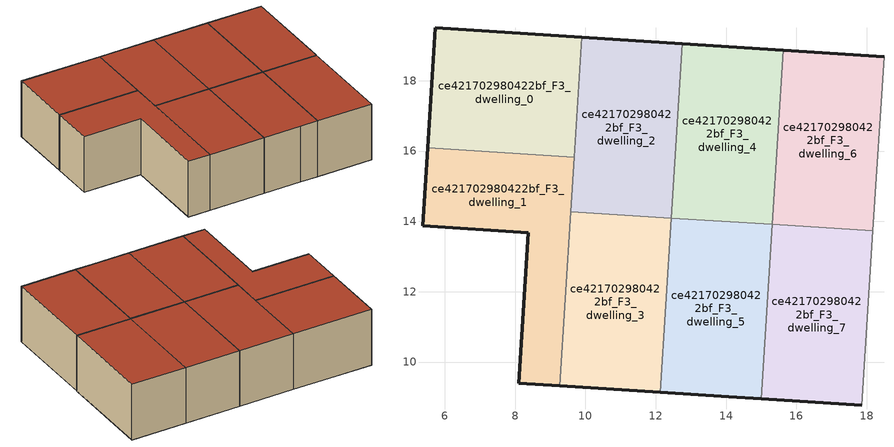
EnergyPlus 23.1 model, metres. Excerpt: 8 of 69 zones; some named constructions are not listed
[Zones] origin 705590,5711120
ce421702980422bf_F3_dwelling_0
 floor to ce421702980422bf_F2_dwelling_0 (EU_floor_Construction): 9.68,15.82 9.89,19.23 5.73,19.5 5.51,16.09 z9
 wall outside (EU_wall_Construction): 5.51,16.09 5.73,19.5 9.89,19.23 z9:12
 wall to ce421702980422bf_F3_dwelling_1 (EU_wall_Construction): 9.68,15.82 5.51,16.09 z9:12
 wall to ce421702980422bf_F3_dwelling_2 (EU_wall_Construction): 9.89,19.23 9.68,15.82 z9:12
 roof outside (EU_roof_Construction): 9.89,19.23 9.68,15.82 5.51,16.09 5.73,19.5 z12
ce421702980422bf_F3_dwelling_1
 floor to ce421702980422bf_F2_dwelling_1 (EU_floor_Construction): 9.26,9.32 9.68,15.82 5.51,16.09 5.37,13.87 8.38,13.68 8.1,9.39 z9
 wall outside (EU_wall_Construction): 9.26,9.32 8.1,9.39 8.38,13.68 5.37,13.87 5.51,16.09 z9:12
 wall to ce421702980422bf_F3_dwelling_3 (EU_wall_Construction): 9.58,14.28 9.26,9.32 z9:12
 wall to ce421702980422bf_F3_dwelling_2 (EU_wall_Construction): 9.68,15.82 9.58,14.28 z9:12
 roof outside (EU_roof_Construction): 9.68,15.82 9.26,9.32 8.1,9.39 8.38,13.68 5.37,13.87 5.51,16.09 z12
ce421702980422bf_F3_dwelling_2
 floor to ce421702980422bf_F2_dwelling_2 (EU_floor_Construction): 12.44,14.09 12.76,19.05 9.89,19.23 9.58,14.28 z9
 wall outside (EU_wall_Construction): 9.89,19.23 12.76,19.05 z9:12
 wall to ce421702980422bf_F3_dwelling_4 (EU_wall_Construction): 12.76,19.05 12.44,14.09 z9:12
 wall to ce421702980422bf_F3_dwelling_3 (EU_wall_Construction): 12.44,14.09 9.58,14.28 z9:12
 roof outside (EU_roof_Construction): 12.76,19.05 12.44,14.09 9.58,14.28 9.89,19.23 z12
ce421702980422bf_F3_dwelling_3
 floor to ce421702980422bf_F2_dwelling_3 (EU_floor_Construction): 12.13,9.14 12.44,14.09 9.58,14.28 9.26,9.32 z9
 wall outside (EU_wall_Construction): 12.13,9.14 9.26,9.32 z9:12
 wall to ce421702980422bf_F3_dwelling_5 (EU_wall_Construction): 12.44,14.09 12.13,9.14 z9:12
 roof outside (EU_roof_Construction): 12.44,14.09 12.13,9.14 9.26,9.32 9.58,14.28 z12
ce421702980422bf_F3_dwelling_4
 floor to ce421702980422bf_F2_dwelling_4 (EU_floor_Construction): 15.31,13.91 15.62,18.87 12.76,19.05 12.44,14.09 z9
 wall outside (EU_wall_Construction): 12.76,19.05 15.62,18.87 z9:12
 wall to ce421702980422bf_F3_dwelling_5 (EU_wall_Construction): 15.31,13.91 12.44,14.09 z9:12
 wall to ce421702980422bf_F3_dwelling_6 (EU_wall_Construction): 15.62,18.87 15.31,13.91 z9:12
 roof outside (EU_roof_Construction): 15.62,18.87 15.31,13.91 12.44,14.09 12.76,19.05 z12
ce421702980422bf_F3_dwelling_5
 floor to ce421702980422bf_F2_dwelling_5 (EU_floor_Construction): 14.99,8.95 15.31,13.91 12.44,14.09 12.13,9.14 14.07,9.01 z9
 wall outside (EU_wall_Construction): 14.99,8.95 14.07,9.01 12.13,9.14 z9:12
 wall to ce421702980422bf_F3_dwelling_7 (EU_wall_Construction): 15.31,13.91 14.99,8.95 z9:12
 roof outside (EU_roof_Construction): 15.31,13.91 14.99,8.95 14.07,9.01 12.13,9.14 12.44,14.09 z12
ce421702980422bf_F3_dwelling_6
 floor to ce421702980422bf_F2_dwelling_6 (EU_floor_Construction): 18.17,13.73 18.49,18.69 15.62,18.87 15.31,13.91 z9
 wall outside (EU_wall_Construction): 15.62,18.87 18.49,18.69 z9:12
 wall to ce421702980422bf_F3_dwelling_7 (EU_wall_Construction): 18.17,13.73 15.31,13.91 z9:12
 wall to ce421702980422bf_F3_dwelling_8 (EU_wall_Construction): 18.49,18.69 18.17,13.73 z9:12
 roof outside (EU_roof_Construction): 18.49,18.69 18.17,13.73 15.31,13.91 15.62,18.87 z12
ce421702980422bf_F3_dwelling_7
 floor to ce421702980422bf_F2_dwelling_7 (EU_floor_Construction): 17.86,8.78 18.17,13.73 15.31,13.91 14.99,8.95 z9
 wall outside (EU_wall_Construction): 17.86,8.78 14.99,8.95 z9:12
 wall to ce421702980422bf_F3_dwelling_9 (EU_wall_Construction): 18.17,13.73 17.86,8.78 z9:12
 roof outside (EU_roof_Construction): 18.17,13.73 17.86,8.78 14.99,8.95 15.31,13.91 z12
[SCHEDULE:FILE] Column Number=1; Rows to Skip at Top=0; Number of Hours of Data=8760; Column Separator=Comma; Interpolate to Timestep=No; Minutes per Item=60; Adjust Schedule for Daylight Savings=Yes
Name | File
EU_Step8_GainSchedule_ce421702980422bf_F1_dwelling_9_f000 | ../../schedules/ce421702980422bf/ce421702980422bf_F1_dwelling_9_f000_gain.csv
EU_Step8_GainSchedule_ce421702980422bf_F1_dwelling_10_f000 | ../../schedules/ce421702980422bf/ce421702980422bf_F1_dwelling_10_f000_gain.csv
EU_Step8_GainSchedule_ce421702980422bf_F1_dwelling_11_f000 | ../../schedules/ce421702980422bf/ce421702980422bf_F1_dwelling_11_f000_gain.csv
EU_Step8_GainSchedule_ce421702980422bf_F1_dwelling_12_f000 | ../../schedules/ce421702980422bf/ce421702980422bf_F1_dwelling_12_f000_gain.csv
EU_Step8_GainSchedule_ce421702980422bf_F1_dwelling_13_f000 | ../../schedules/ce421702980422bf/ce421702980422bf_F1_dwelling_13_f000_gain.csv
EU_Step8_GainSchedule_ce421702980422bf_F1_dwelling_14_f000 | ../../schedules/ce421702980422bf/ce421702980422bf_F1_dwelling_14_f000_gain.csv
EU_Step8_GainSchedule_ce421702980422bf_F1_dwelling_15_f000 | ../../schedules/ce421702980422bf/ce421702980422bf_F1_dwelling_15_f000_gain.csv
EU_Step8_GainSchedule_ce421702980422bf_F1_dwelling_16_f000 | ../../schedules/ce421702980422bf/ce421702980422bf_F1_dwelling_16_f000_gain.csv
